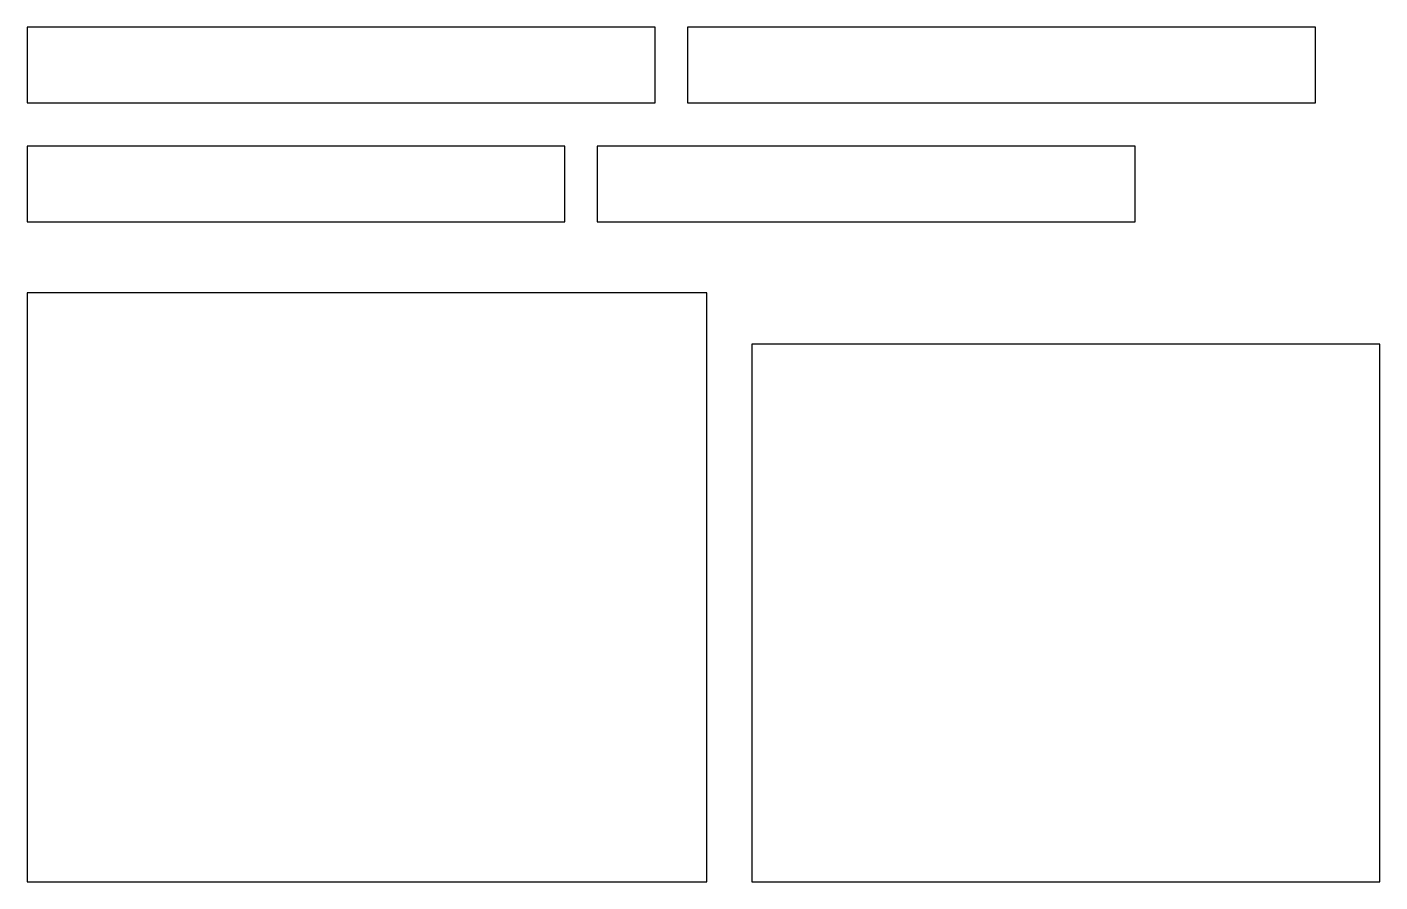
# Model space of a CAD drawing. Extents: x 0 to 4200, y 0 to 2655.
import ezdxf

# ---------------------------------------------------------------- set-up
doc = ezdxf.new("R2010")
doc.units = 0
doc.layers.add('CUT', color=1, linetype='CONTINUOUS')

msp = doc.modelspace()

# ---------------------------------------------------------------- linework, layer by layer
at = {"layer": 'CUT'}
for p, q in [((1950, 2655), (0, 2655)), ((0, 2655), (0, 2420)), ((1950, 2420), (1950, 2655)), ((4000, 2655), (2050, 2655)), ((2050, 2655), (2050, 2420)), ((4000, 2420), (4000, 2655)), ((0, 2420), (1950, 2420)), ((2050, 2420), (4000, 2420)), ((1670, 2285), (0, 2285)), ((0, 2285), (0, 2050)), ((1670, 2050), (1670, 2285)), ((3440, 2285), (1770, 2285)), ((1770, 2285), (1770, 2050)), ((3440, 2050), (3440, 2285)), ((0, 2050), (1670, 2050)), ((1770, 2050), (3440, 2050)), ((2110, 1830), (0, 1830)), ((0, 1830), (0, 0)), ((2110, 0), (2110, 1830)), ((4200, 1670), (2250, 1670)), ((2250, 1670), (2250, 0)), ((4200, 0), (4200, 1670)), ((0, 0), (2110, 0)), ((2250, 0), (4200, 0))]:
    msp.add_line(p, q, dxfattribs=at)

doc.saveas('drawing.dxf')
